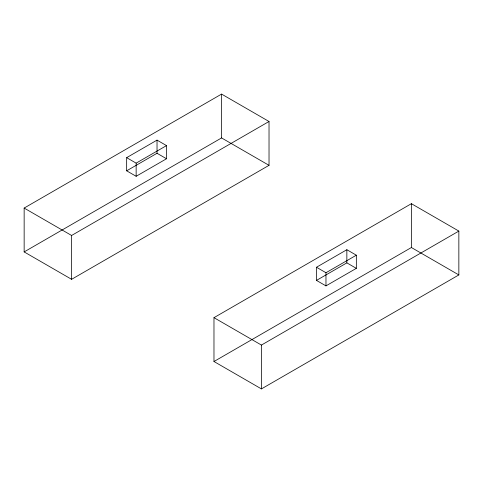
<?xml version="1.0" encoding="UTF-8"?>
<svg xmlns="http://www.w3.org/2000/svg" width="483" height="483" viewBox="0 0 483 483"><rect width="100%" height="100%" fill="white"/><g stroke="black" fill="none" stroke-linecap="round" stroke-linejoin="round"><path stroke-width="0.72" d="M24.15 208.07L221.57 94.094L269.025 121.493L269.025 165.331L71.605 279.313L24.15 251.915L24.15 208.07L71.605 235.475L269.025 121.493M126.655 157.657L157.029 140.124L166.52 145.606L166.52 158.756L136.146 176.289L126.655 170.813L126.655 157.657L136.146 163.139L166.52 145.606M126.655 170.813L157.029 153.274L166.52 158.756M24.15 251.915L221.57 137.933L269.025 165.331M213.975 317.669L411.395 203.687L458.85 231.085L458.85 274.93L261.43 388.906L213.975 361.507L213.975 317.669L261.43 345.067L458.85 231.085M316.48 267.256L346.854 249.717L356.345 255.199L356.345 268.349L325.971 285.888L316.48 280.406L316.48 267.256L325.971 272.732L356.345 255.199M316.48 280.406L346.854 262.873L356.345 268.349M213.975 361.507L411.395 247.525L458.85 274.93M411.395 203.687L411.395 247.525M346.854 249.717L346.854 262.873M325.971 272.732L325.971 285.888M261.43 345.067L261.43 388.906M221.57 94.094L221.57 137.933M157.029 140.124L157.029 153.274M136.146 163.139L136.146 176.289M71.605 235.475L71.605 279.313"/></g></svg>
